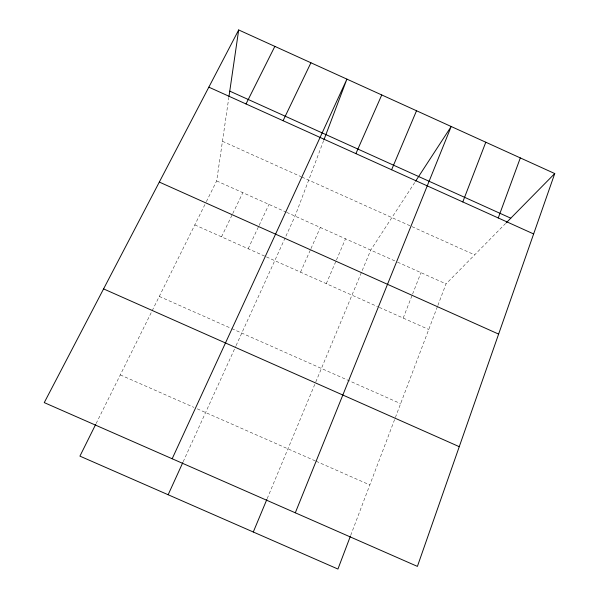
<?xml version="1.0" encoding="UTF-8"?>
<svg xmlns="http://www.w3.org/2000/svg" width="599" height="599" viewBox="0 0 599 599"><rect width="100%" height="100%" fill="white"/><g stroke="black" fill="none" stroke-linecap="round" stroke-linejoin="round"><path stroke-width="0.45" stroke-dasharray="3 2.25" d="M206.356 201.668L216.666 180.928L228.848 97.412M323.64 140.608L295.045 216.119L285.483 237.122M350.722 535.311L437.547 306.269M437.876 305.408L446.03 283.904L505.601 223.442M403.194 318.069L412.247 294.933M412.584 294.079L420.97 272.657M267.184 498.638L315.433 382.836M315.785 381.99L370.729 250.097L415.107 181.946M326.275 283.671L336.091 260.812M336.458 259.966L345.548 238.791M300.541 272.171L310.619 249.394M310.993 248.555L320.315 227.47M183.174 461.762L235.692 346.454M236.066 345.623L285.102 237.96M248.166 248.75L258.761 226.16M259.157 225.329L268.966 204.409M221.518 236.837L232.375 214.345M232.779 213.506L242.835 192.683M96.117 423.545L205.944 202.499M120.287 374.899L193.911 407.365M197.251 408.84L315.284 460.886M316.137 461.26L369.823 484.935M159.274 296.43L230.967 328.274M231.798 328.649L400.634 403.644M194.817 224.895L265.627 256.559M266.458 256.926L377.595 306.621M379.302 307.384L428.742 329.495M216.666 180.928L285.79 211.964M286.636 212.346L395.872 261.389M397.549 262.137L446.03 283.904M222.446 141.282L301.08 176.698M301.926 177.079L411.154 226.272M411.992 226.647L474.64 254.867"/><path stroke-width="0.9" d="M228.975 96.514L238.687 29.95L554.749 173.56L417.406 566.392L44.251 402.61L238.687 29.95M498.256 217.969L520.314 157.919M323.962 139.747L346.911 79.128L172.175 458.759M350.4 536.165L337.933 569.05L79.922 456.131L95.705 424.369M462.795 201.938L485.796 142.233M295.3 512.796L451.197 126.509L415.609 181.168M253.287 532.002L266.84 499.484M391.611 169.764L416.522 110.755M355.888 153.614L381.758 94.956M168.154 494.744L182.8 462.593M283.087 120.713L310.926 62.775M246.009 103.956L274.851 46.385M506.252 222.791L554.749 173.56M103.582 288.898L459.261 446.682M159.319 182.074L498.623 334.1M229.761 91.13L510.775 218.193M208.841 87.155L533.634 233.954"/></g></svg>
